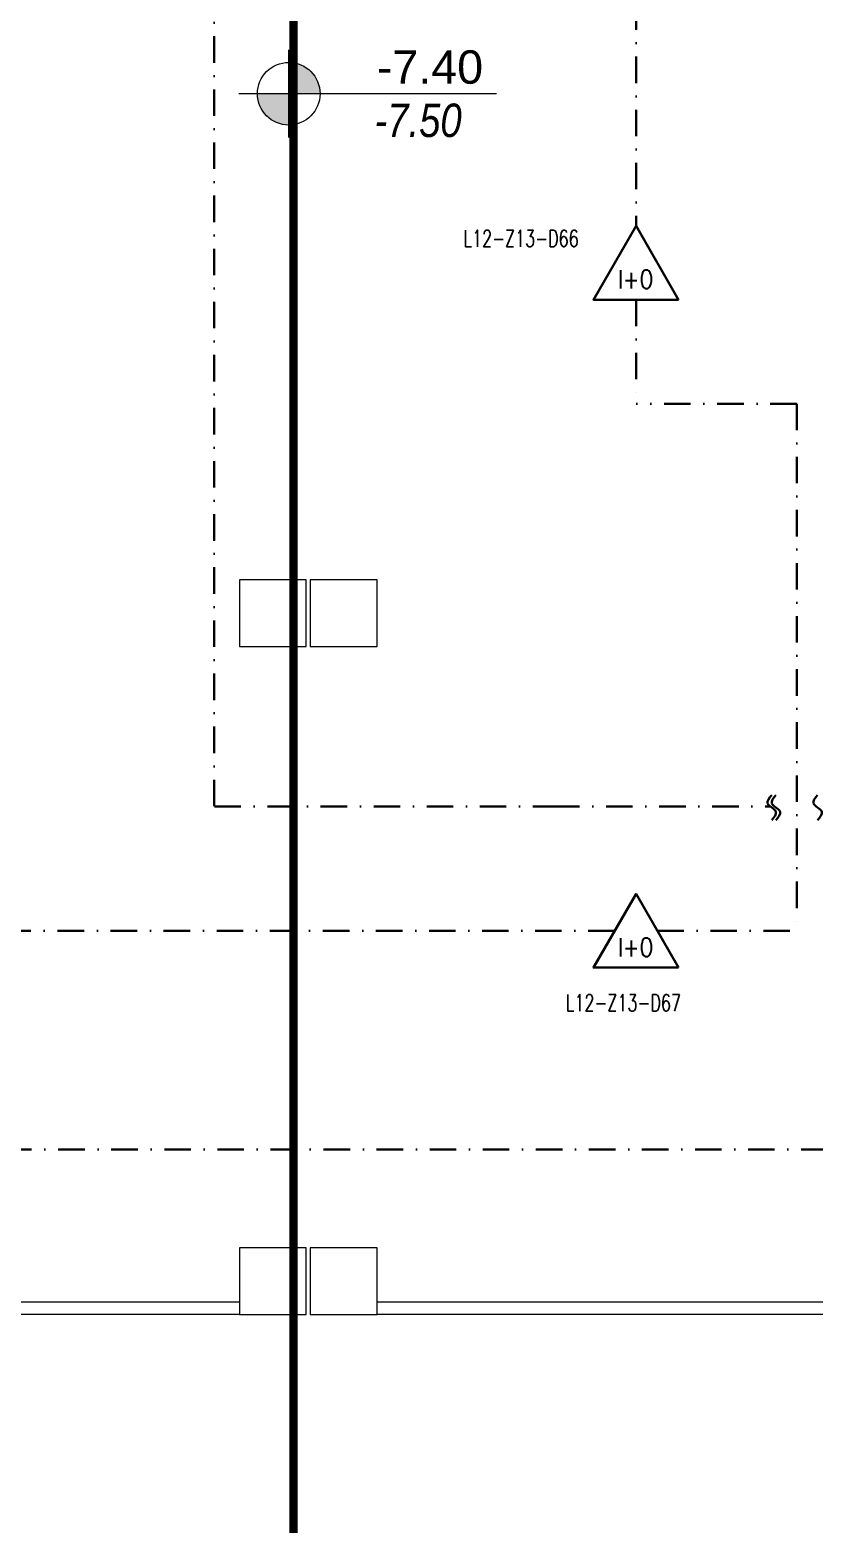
# Model space of a CAD drawing. Header units: metres. Extents: x -19121 to 152404, y -12107 to 29421.
# Drawn here: x 89024 to 89964, y 549 to 2339 of the extents above; entities that cross this region are included whole.
import ezdxf
from ezdxf.enums import TextEntityAlignment as Align

# ---------------------------------------------------------------- set-up
doc = ezdxf.new("R2010")
doc.units = ezdxf.units.M
doc.header["$LTSCALE"] = 50
doc.header["$MEASUREMENT"] = 0
doc.linetypes.add('DASHDOT', pattern=[25.4, 12.7, -6.35, 0, -6.35])
doc.linetypes.add('DOT2', pattern=[0.125, 0, -0.125])
doc.layers.get('0').update_dxf_attribs({"color": 9, "lineweight": 9})
for name, color, linetype, lineweight in [('00', 9, 'Continuous', 9), ('01', 9, 'Continuous', 9), ('20', 9, 'DOT2', 9), ('21', 9, 'Continuous', 9), ('E-DEDEKTÖR NUMARALARI', 20, 'Continuous', 30), ('E-KABLO', 7, 'Continuous', 30), ('E-KOMBİNE DEDEKTÖR (ISI+OPTİK DUMAN)', 7, 'Continuous', 30)]:
    doc.layers.add(name, color=color, linetype=linetype, lineweight=lineweight)
doc.styles.add('Arial', font='arial.ttf', dxfattribs={"height": 2.5})
doc.styles.add('E-YAZI', font='txttw.shx', dxfattribs={"height": 200})
doc.styles.add('MuuM_TEXT-ITALIC', font='ARIALNI.TTF')

# ---------------------------------------------------------------- blocks, each defined once
blk = doc.blocks.new('100_KOMBİNE DEDEKTÖR (ISI+OPTİK DUMAN) 085')
at = {"layer": 'E-KOMBİNE DEDEKTÖR (ISI+OPTİK DUMAN)', "color": 4}
blk.add_lwpolyline([(2.55, 0), (0, 4.416), (-2.55, 0)], close=True, dxfattribs=at)
at = {"layer": 'E-KOMBİNE DEDEKTÖR (ISI+OPTİK DUMAN)', "color": 3, "style": 'E-YAZI', "width": 0.8}
blk.add_text('I+O', height=1.1016, dxfattribs=at).set_placement((-0.018, 1.224), align=Align.MIDDLE)
blk = doc.blocks.new('p-kolon_80x80')
blk.add_lwpolyline([(-40, -40), (40, -40), (40, 40), (-40, 40)], close=True)
blk = doc.blocks.new('1.Bod.Ara.Sitatik Elk')
at = {"layer": '01'}
for p in [(5315, -6990), (5400, -6990), (5315, -7790), (5400, -7790)]:
    blk.add_blockref('p-kolon_80x80', p, dxfattribs=at)
blk = doc.blocks.new('0_elevationtarget-p-bk')
h = blk.add_hatch(color=250)
h.paths.add_polyline_path([(1.875, 0, 0.414214), (0, 1.875), (0, 0)])
h.paths.add_polyline_path([(0, 0), (-1.875, 0, 0.414214), (0, -1.875)])
blk.add_line((0, -2.625), (0, 2.625))
blk.add_lwpolyline([(12.453, 0), (-3, 0)])
blk.add_circle((0, 0), 1.875)
at = {"style": 'Arial'}
blk.add_attdef('BITMISKOT', text='', height=2, dxfattribs=at).set_placement((4.5, 0), align=Align.BOTTOM_LEFT)
at = {"style": 'MuuM_TEXT-ITALIC'}
blk.add_attdef('FINISHINGFLOORLEVEL', text='', height=2, dxfattribs=at).set_placement((4.5, -0.592), align=Align.TOP_LEFT)
blk = doc.blocks.new('1.Bod.Ara.Mimari Elk')
at = {"layer": '00'}
for points in [[(4440, -7815), (5275, -7815), (5275, -7830), (4440, -7830)], [(5440, -7815), (6060, -7815), (6060, -7830), (5440, -7830)]]:
    blk.add_lwpolyline(points, close=True, dxfattribs=at)
at = {"layer": '20', "ltscale": 2, "const_width": 10}
blk.add_lwpolyline([(5340, -8750), (5340, -5330), (7540, -5330), (7540, -6950), (7540, -7350.38, -0.2628505), (6470, -8635), (6470, -8455), (6150, -8455), (6150, -8750)], format="xyb", close=True, dxfattribs=at)
at = {"layer": '21', "xscale": 20, "yscale": 20, "zscale": 20}
blk.add_blockref('0_elevationtarget-p-bk', (5334.23, -6367.85), dxfattribs=at).add_auto_attribs({'BITMISKOT': ' -7.40', 'FINISHINGFLOORLEVEL': ' -7.50'})

msp = doc.modelspace()

# ---------------------------------------------------------------- linework, layer by layer
at = {"layer": 'E-KABLO', "color": 4, "linetype": 'DASHDOT', "ltscale": 0.05}
for p, q in [((89245, 4684.15), (89245, 1408.43)), ((89658.53, 1408.43), (89245, 1408.43)), ((89650.91, 1408.43), (89911.29, 1408.43))]:
    msp.add_line(p, q, dxfattribs=at)
at = {"layer": 'E-KABLO', "color": 6, "linetype": 'DASHDOT', "ltscale": 0.05}
for p, q in [((89750.34, 2815.45), (89750.34, 2103.77)), ((89750.34, 2015.45), (89750.34, 1890.9)), ((89943, 1890.9), (89750.34, 1890.9)), ((89943, 1890.9), (89943, 1259.61)), ((89724.84, 1259.61), (88500, 1259.61)), ((89775.83, 1259.61), (89943, 1259.61)), ((96212.85, 997.75), (88050.27, 997.75))]:
    msp.add_line(p, q, dxfattribs=at)
at = {"layer": 'E-KABLO', "color": 3, "linetype": 'Continuous', "ltscale": 0.05}
for points in [[(89913, 1422.17), (89908, 1412.17), (89918, 1402.17), (89913, 1392.17)], [(89918, 1422.17), (89913, 1412.17), (89923, 1402.17), (89918, 1392.17)], [(89968, 1422.17), (89963, 1412.17), (89973, 1402.17), (89968, 1392.17)]]:
    msp.add_spline(points, degree=3, dxfattribs=at)

# ---------------------------------------------------------------- block references
for name in ['1.Bod.Ara.Mimari Elk', '1.Bod.Ara.Sitatik Elk']:
    msp.add_blockref(name, (84000, 8630))
at = {"layer": 'E-KOMBİNE DEDEKTÖR (ISI+OPTİK DUMAN)', "xscale": 20, "yscale": 20, "zscale": 20}
for p in [(89750.34, 2015.45), (89750.34, 1215.45)]:
    msp.add_blockref('100_KOMBİNE DEDEKTÖR (ISI+OPTİK DUMAN) 085', p, dxfattribs=at)

# ---------------------------------------------------------------- texts
at = {"layer": 'E-DEDEKTÖR NUMARALARI', "style": 'E-YAZI', "width": 0.7}
for s, p in [('L12-Z13-D66', (89543.63, 2078.84)), ('L12-Z13-D67', (89666.27, 1163.37))]:
    msp.add_text(s, height=20, dxfattribs=at).set_placement(p)

doc.saveas('drawing.dxf')
